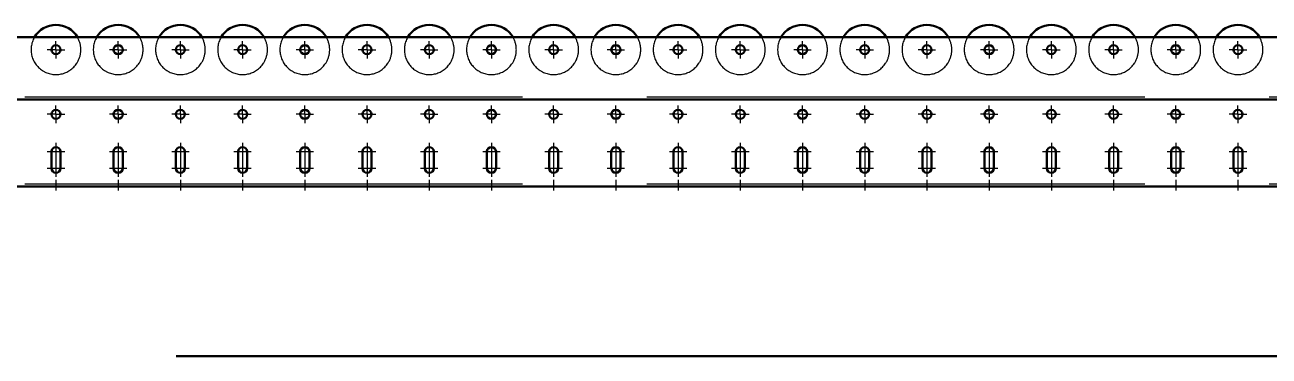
# Model space of a CAD drawing. Header units: millimetres. Extents: x 0 to 118800, y 79635 to 177025.
# Drawn here: x 37062 to 38562, y 158024 to 158424 of the extents above; entities that cross this region are included whole.
import ezdxf

# ---------------------------------------------------------------- set-up
doc = ezdxf.new("R2010")
doc.units = ezdxf.units.MM
doc.header["$LTSCALE"] = 200
for name, pattern in [('AM_DIN_F_W050', [6.25, 4.75, -1.5]), ('AM_DIN_G_W050', [13.75, 9.75, -1.5, 1, -1.5]), ('AM_DIN_G_W050x2', [6.875, 4.75, -0.875, 0.375, -0.875]), ('AM_ISO02W050x2', [3.75, 3, -0.75]), ('AM_ISO08W050x2', [9, 6, -0.75, 1.5, -0.75])]:
    doc.linetypes.add(name, pattern=pattern)
for name, color, linetype, lineweight in [('AM_0', 7, 'Continuous', 50), ('AM_3', 6, 'AM_DIN_F_W050', 25), ('AM_7', 4, 'AM_DIN_G_W050', 25)]:
    doc.layers.add(name, color=color, linetype=linetype, lineweight=lineweight)

# ---------------------------------------------------------------- blocks, each defined once
blk = doc.blocks.new('Rolle')
at = {"layer": 'AM_0'}
blk.add_arc((0, 0), 30, 30, 150, dxfattribs=at)
at = {"layer": 'AM_3'}
for start, end in [(150, 330), (330, 30)]:
    blk.add_arc((0, 0), 30, start, end, dxfattribs=at)
blk = doc.blocks.new('*U907')
at = {"layer": 'AM_0'}
for p, q in [((3107, 42), (3107, 22)), ((3118, 42), (3118, 22))]:
    blk.add_line(p, q, dxfattribs=at)
for centre, start, end in [((3112.5, 42), 0, 180), ((3112.5, 22), 180, 0)]:
    blk.add_arc(centre, 5.5, start, end, dxfattribs=at)
at = {"layer": 'AM_7', "linetype": 'AM_DIN_G_W050x2'}
for p, q in [((3112.5, 52.5), (3112.5, 11.5)), ((3102, 42), (3123, 42)), ((3102, 22), (3123, 22))]:
    blk.add_line(p, q, dxfattribs=at)
blk = doc.blocks.new('*U908')
at = {"layer": 'AM_0'}
for p, q in [((3032, 42), (3032, 22)), ((3043, 42), (3043, 22))]:
    blk.add_line(p, q, dxfattribs=at)
for centre, start, end in [((3037.5, 42), 0, 180), ((3037.5, 22), 180, 0)]:
    blk.add_arc(centre, 5.5, start, end, dxfattribs=at)
at = {"layer": 'AM_7', "linetype": 'AM_DIN_G_W050x2'}
for p, q in [((3037.5, 52.5), (3037.5, 11.5)), ((3027, 42), (3048, 42)), ((3027, 22), (3048, 22))]:
    blk.add_line(p, q, dxfattribs=at)
blk = doc.blocks.new('*U910')
at = {"layer": 'AM_0'}
for p, q in [((3182, 42), (3182, 22)), ((3193, 42), (3193, 22))]:
    blk.add_line(p, q, dxfattribs=at)
for centre, start, end in [((3187.5, 42), 0, 180), ((3187.5, 22), 180, 0)]:
    blk.add_arc(centre, 5.5, start, end, dxfattribs=at)
at = {"layer": 'AM_7', "linetype": 'AM_DIN_G_W050x2'}
for p, q in [((3187.5, 52.5), (3187.5, 11.5)), ((3177, 42), (3198, 42)), ((3177, 22), (3198, 22))]:
    blk.add_line(p, q, dxfattribs=at)
blk = doc.blocks.new('*U911')
at = {"layer": 'AM_0'}
for p, q in [((3557, 42), (3557, 22)), ((3568, 42), (3568, 22))]:
    blk.add_line(p, q, dxfattribs=at)
for centre, start, end in [((3562.5, 42), 0, 180), ((3562.5, 22), 180, 0)]:
    blk.add_arc(centre, 5.5, start, end, dxfattribs=at)
at = {"layer": 'AM_7', "linetype": 'AM_DIN_G_W050x2'}
for p, q in [((3562.5, 52.5), (3562.5, 11.5)), ((3552, 42), (3573, 42)), ((3552, 22), (3573, 22))]:
    blk.add_line(p, q, dxfattribs=at)
blk = doc.blocks.new('*U912')
at = {"layer": 'AM_0'}
for p, q in [((3482, 42), (3482, 22)), ((3493, 42), (3493, 22))]:
    blk.add_line(p, q, dxfattribs=at)
for centre, start, end in [((3487.5, 42), 0, 180), ((3487.5, 22), 180, 0)]:
    blk.add_arc(centre, 5.5, start, end, dxfattribs=at)
at = {"layer": 'AM_7', "linetype": 'AM_DIN_G_W050x2'}
for p, q in [((3487.5, 52.5), (3487.5, 11.5)), ((3477, 42), (3498, 42)), ((3477, 22), (3498, 22))]:
    blk.add_line(p, q, dxfattribs=at)
blk = doc.blocks.new('*U913')
at = {"layer": 'AM_0'}
for p, q in [((3332, 42), (3332, 22)), ((3343, 42), (3343, 22))]:
    blk.add_line(p, q, dxfattribs=at)
for centre, start, end in [((3337.5, 42), 0, 180), ((3337.5, 22), 180, 0)]:
    blk.add_arc(centre, 5.5, start, end, dxfattribs=at)
at = {"layer": 'AM_7', "linetype": 'AM_DIN_G_W050x2'}
for p, q in [((3337.5, 52.5), (3337.5, 11.5)), ((3327, 42), (3348, 42)), ((3327, 22), (3348, 22))]:
    blk.add_line(p, q, dxfattribs=at)
blk = doc.blocks.new('*U914')
at = {"layer": 'AM_0'}
for p, q in [((3257, 42), (3257, 22)), ((3268, 42), (3268, 22))]:
    blk.add_line(p, q, dxfattribs=at)
for centre, start, end in [((3262.5, 42), 0, 180), ((3262.5, 22), 180, 0)]:
    blk.add_arc(centre, 5.5, start, end, dxfattribs=at)
at = {"layer": 'AM_7', "linetype": 'AM_DIN_G_W050x2'}
for p, q in [((3262.5, 52.5), (3262.5, 11.5)), ((3252, 42), (3273, 42)), ((3252, 22), (3273, 22))]:
    blk.add_line(p, q, dxfattribs=at)
blk = doc.blocks.new('*U915')
at = {"layer": 'AM_0'}
for p, q in [((3407, 42), (3407, 22)), ((3418, 42), (3418, 22))]:
    blk.add_line(p, q, dxfattribs=at)
for centre, start, end in [((3412.5, 42), 0, 180), ((3412.5, 22), 180, 0)]:
    blk.add_arc(centre, 5.5, start, end, dxfattribs=at)
at = {"layer": 'AM_7', "linetype": 'AM_DIN_G_W050x2'}
for p, q in [((3412.5, 52.5), (3412.5, 11.5)), ((3402, 42), (3423, 42)), ((3402, 22), (3423, 22))]:
    blk.add_line(p, q, dxfattribs=at)
blk = doc.blocks.new('*U916')
at = {"layer": 'AM_0'}
for p, q in [((3782, 42), (3782, 22)), ((3793, 42), (3793, 22))]:
    blk.add_line(p, q, dxfattribs=at)
for centre, start, end in [((3787.5, 42), 0, 180), ((3787.5, 22), 180, 0)]:
    blk.add_arc(centre, 5.5, start, end, dxfattribs=at)
at = {"layer": 'AM_7', "linetype": 'AM_DIN_G_W050x2'}
for p, q in [((3787.5, 52.5), (3787.5, 11.5)), ((3777, 42), (3798, 42)), ((3777, 22), (3798, 22))]:
    blk.add_line(p, q, dxfattribs=at)
blk = doc.blocks.new('*U917')
at = {"layer": 'AM_0'}
for p, q in [((3857, 42), (3857, 22)), ((3868, 42), (3868, 22))]:
    blk.add_line(p, q, dxfattribs=at)
for centre, start, end in [((3862.5, 42), 0, 180), ((3862.5, 22), 180, 0)]:
    blk.add_arc(centre, 5.5, start, end, dxfattribs=at)
at = {"layer": 'AM_7', "linetype": 'AM_DIN_G_W050x2'}
for p, q in [((3862.5, 52.5), (3862.5, 11.5)), ((3852, 42), (3873, 42)), ((3852, 22), (3873, 22))]:
    blk.add_line(p, q, dxfattribs=at)
blk = doc.blocks.new('*U918')
at = {"layer": 'AM_0'}
for p, q in [((3707, 42), (3707, 22)), ((3718, 42), (3718, 22))]:
    blk.add_line(p, q, dxfattribs=at)
for centre, start, end in [((3712.5, 42), 0, 180), ((3712.5, 22), 180, 0)]:
    blk.add_arc(centre, 5.5, start, end, dxfattribs=at)
at = {"layer": 'AM_7', "linetype": 'AM_DIN_G_W050x2'}
for p, q in [((3712.5, 52.5), (3712.5, 11.5)), ((3702, 42), (3723, 42)), ((3702, 22), (3723, 22))]:
    blk.add_line(p, q, dxfattribs=at)
blk = doc.blocks.new('*U919')
at = {"layer": 'AM_0'}
for p, q in [((3632, 42), (3632, 22)), ((3643, 42), (3643, 22))]:
    blk.add_line(p, q, dxfattribs=at)
for centre, start, end in [((3637.5, 42), 0, 180), ((3637.5, 22), 180, 0)]:
    blk.add_arc(centre, 5.5, start, end, dxfattribs=at)
at = {"layer": 'AM_7', "linetype": 'AM_DIN_G_W050x2'}
for p, q in [((3637.5, 52.5), (3637.5, 11.5)), ((3627, 42), (3648, 42)), ((3627, 22), (3648, 22))]:
    blk.add_line(p, q, dxfattribs=at)
blk = doc.blocks.new('*U920')
at = {"layer": 'AM_0'}
for p, q in [((4157, 42), (4157, 22)), ((4168, 42), (4168, 22))]:
    blk.add_line(p, q, dxfattribs=at)
for centre, start, end in [((4162.5, 42), 0, 180), ((4162.5, 22), 180, 0)]:
    blk.add_arc(centre, 5.5, start, end, dxfattribs=at)
at = {"layer": 'AM_7', "linetype": 'AM_DIN_G_W050x2'}
for p, q in [((4162.5, 52.5), (4162.5, 11.5)), ((4152, 42), (4173, 42)), ((4152, 22), (4173, 22))]:
    blk.add_line(p, q, dxfattribs=at)
blk = doc.blocks.new('*U921')
at = {"layer": 'AM_0'}
for p, q in [((4082, 42), (4082, 22)), ((4093, 42), (4093, 22))]:
    blk.add_line(p, q, dxfattribs=at)
for centre, start, end in [((4087.5, 42), 0, 180), ((4087.5, 22), 180, 0)]:
    blk.add_arc(centre, 5.5, start, end, dxfattribs=at)
at = {"layer": 'AM_7', "linetype": 'AM_DIN_G_W050x2'}
for p, q in [((4087.5, 52.5), (4087.5, 11.5)), ((4077, 42), (4098, 42)), ((4077, 22), (4098, 22))]:
    blk.add_line(p, q, dxfattribs=at)
blk = doc.blocks.new('*U922')
at = {"layer": 'AM_0'}
for p, q in [((3932, 42), (3932, 22)), ((3943, 42), (3943, 22))]:
    blk.add_line(p, q, dxfattribs=at)
for centre, start, end in [((3937.5, 42), 0, 180), ((3937.5, 22), 180, 0)]:
    blk.add_arc(centre, 5.5, start, end, dxfattribs=at)
at = {"layer": 'AM_7', "linetype": 'AM_DIN_G_W050x2'}
for p, q in [((3937.5, 52.5), (3937.5, 11.5)), ((3927, 42), (3948, 42)), ((3927, 22), (3948, 22))]:
    blk.add_line(p, q, dxfattribs=at)
blk = doc.blocks.new('*U923')
at = {"layer": 'AM_0'}
for p, q in [((4007, 42), (4007, 22)), ((4018, 42), (4018, 22))]:
    blk.add_line(p, q, dxfattribs=at)
for centre, start, end in [((4012.5, 42), 0, 180), ((4012.5, 22), 180, 0)]:
    blk.add_arc(centre, 5.5, start, end, dxfattribs=at)
at = {"layer": 'AM_7', "linetype": 'AM_DIN_G_W050x2'}
for p, q in [((4012.5, 52.5), (4012.5, 11.5)), ((4002, 42), (4023, 42)), ((4002, 22), (4023, 22))]:
    blk.add_line(p, q, dxfattribs=at)
blk = doc.blocks.new('*U925')
at = {"layer": 'AM_0'}
for p, q in [((4382, 42), (4382, 22)), ((4393, 42), (4393, 22))]:
    blk.add_line(p, q, dxfattribs=at)
for centre, start, end in [((4387.5, 42), 0, 180), ((4387.5, 22), 180, 0)]:
    blk.add_arc(centre, 5.5, start, end, dxfattribs=at)
at = {"layer": 'AM_7', "linetype": 'AM_DIN_G_W050x2'}
for p, q in [((4387.5, 52.5), (4387.5, 11.5)), ((4377, 42), (4398, 42)), ((4377, 22), (4398, 22))]:
    blk.add_line(p, q, dxfattribs=at)
blk = doc.blocks.new('*U926')
at = {"layer": 'AM_0'}
for p, q in [((4457, 42), (4457, 22)), ((4468, 42), (4468, 22))]:
    blk.add_line(p, q, dxfattribs=at)
for centre, start, end in [((4462.5, 42), 0, 180), ((4462.5, 22), 180, 0)]:
    blk.add_arc(centre, 5.5, start, end, dxfattribs=at)
at = {"layer": 'AM_7', "linetype": 'AM_DIN_G_W050x2'}
for p, q in [((4462.5, 52.5), (4462.5, 11.5)), ((4452, 42), (4473, 42)), ((4452, 22), (4473, 22))]:
    blk.add_line(p, q, dxfattribs=at)
blk = doc.blocks.new('*U927')
at = {"layer": 'AM_0'}
for p, q in [((4307, 42), (4307, 22)), ((4318, 42), (4318, 22))]:
    blk.add_line(p, q, dxfattribs=at)
for centre, start, end in [((4312.5, 42), 0, 180), ((4312.5, 22), 180, 0)]:
    blk.add_arc(centre, 5.5, start, end, dxfattribs=at)
at = {"layer": 'AM_7', "linetype": 'AM_DIN_G_W050x2'}
for p, q in [((4312.5, 52.5), (4312.5, 11.5)), ((4302, 42), (4323, 42)), ((4302, 22), (4323, 22))]:
    blk.add_line(p, q, dxfattribs=at)
blk = doc.blocks.new('*U928')
at = {"layer": 'AM_0'}
for p, q in [((4232, 42), (4232, 22)), ((4243, 42), (4243, 22))]:
    blk.add_line(p, q, dxfattribs=at)
for centre, start, end in [((4237.5, 42), 0, 180), ((4237.5, 22), 180, 0)]:
    blk.add_arc(centre, 5.5, start, end, dxfattribs=at)
at = {"layer": 'AM_7', "linetype": 'AM_DIN_G_W050x2'}
for p, q in [((4237.5, 52.5), (4237.5, 11.5)), ((4227, 42), (4248, 42)), ((4227, 22), (4248, 22))]:
    blk.add_line(p, q, dxfattribs=at)
blk = doc.blocks.new('Rollenförderer Seitenteil 6000')
at = {"layer": 'AM_0'}
for p, q in [((6000, 180), (63.5, 180)), ((0, 105), (6000, 105)), ((0, 0), (6000, 0))]:
    blk.add_line(p, q, dxfattribs=at)
for centre in [(3037.5, 165), (3112.5, 165), (3187.5, 165), (3262.5, 165), (3337.5, 165), (3412.5, 165), (3487.5, 165), (3562.5, 165), (3637.5, 165), (3712.5, 165), (3787.5, 165), (3862.5, 165), (3937.5, 165), (4012.5, 165), (4087.5, 165), (4162.5, 165), (4237.5, 165), (4312.5, 165), (4387.5, 165), (4462.5, 165), (3037.5, 87), (3112.5, 87), (3187.5, 87), (3262.5, 87), (3337.5, 87), (3412.5, 87), (3487.5, 87), (3562.5, 87), (3637.5, 87), (3712.5, 87), (3787.5, 87), (3862.5, 87), (3937.5, 87), (4012.5, 87), (4087.5, 87), (4162.5, 87), (4237.5, 87), (4312.5, 87), (4387.5, 87), (4462.5, 87)]:
    blk.add_circle(centre, 5.5, dxfattribs=at)
at = {"layer": 'AM_3', "linetype": 'AM_ISO02W050x2'}
for p, q in [((0, 108), (6000, 108)), ((0, 3), (6000, 3))]:
    blk.add_line(p, q, dxfattribs=at)
at = {"layer": 'AM_7', "linetype": 'AM_ISO08W050x2'}
for p, q in [((3037.5, 165), (3027, 165)), ((3037.5, 165), (3037.5, 175.5)), ((3037.5, 165), (3048, 165)), ((3037.5, 165), (3037.5, 154.5)), ((3112.5, 165), (3102, 165)), ((3112.5, 165), (3112.5, 175.5)), ((3112.5, 165), (3123, 165)), ((3112.5, 165), (3112.5, 154.5)), ((3187.5, 165), (3177, 165)), ((3187.5, 165), (3187.5, 175.5)), ((3187.5, 165), (3187.5, 154.5)), ((3187.5, 165), (3198, 165)), ((3262.5, 165), (3252, 165)), ((3262.5, 165), (3262.5, 175.5)), ((3262.5, 165), (3273, 165)), ((3262.5, 165), (3262.5, 154.5)), ((3337.5, 165), (3327, 165)), ((3337.5, 165), (3337.5, 175.5)), ((3337.5, 165), (3348, 165)), ((3337.5, 165), (3337.5, 154.5)), ((3412.5, 165), (3402, 165)), ((3412.5, 165), (3412.5, 175.5)), ((3412.5, 165), (3412.5, 154.5)), ((3412.5, 165), (3423, 165)), ((3487.5, 165), (3477, 165)), ((3487.5, 165), (3487.5, 175.5)), ((3487.5, 165), (3498, 165)), ((3487.5, 165), (3487.5, 154.5)), ((3562.5, 165), (3552, 165)), ((3562.5, 165), (3562.5, 175.5)), ((3562.5, 165), (3573, 165)), ((3562.5, 165), (3562.5, 154.5)), ((3637.5, 165), (3627, 165)), ((3637.5, 165), (3637.5, 175.5)), ((3637.5, 165), (3648, 165)), ((3637.5, 165), (3637.5, 154.5)), ((3712.5, 165), (3702, 165)), ((3712.5, 165), (3712.5, 175.5)), ((3712.5, 165), (3723, 165)), ((3712.5, 165), (3712.5, 154.5)), ((3787.5, 165), (3777, 165)), ((3787.5, 165), (3787.5, 175.5)), ((3787.5, 165), (3798, 165)), ((3787.5, 165), (3787.5, 154.5)), ((3862.5, 165), (3852, 165)), ((3862.5, 165), (3862.5, 175.5)), ((3862.5, 165), (3873, 165)), ((3862.5, 165), (3862.5, 154.5)), ((3937.5, 165), (3927, 165)), ((3937.5, 165), (3937.5, 175.5)), ((3937.5, 165), (3948, 165)), ((3937.5, 165), (3937.5, 154.5)), ((4012.5, 165), (4002, 165)), ((4012.5, 165), (4012.5, 175.5)), ((4012.5, 165), (4023, 165)), ((4012.5, 165), (4012.5, 154.5)), ((4087.5, 165), (4077, 165)), ((4087.5, 165), (4087.5, 175.5)), ((4087.5, 165), (4098, 165)), ((4087.5, 165), (4087.5, 154.5)), ((4162.5, 165), (4152, 165)), ((4162.5, 165), (4162.5, 175.5)), ((4162.5, 165), (4173, 165)), ((4162.5, 165), (4162.5, 154.5)), ((4237.5, 165), (4227, 165)), ((4237.5, 165), (4237.5, 175.5)), ((4237.5, 165), (4248, 165)), ((4237.5, 165), (4237.5, 154.5)), ((4312.5, 165), (4302, 165)), ((4312.5, 165), (4312.5, 175.5)), ((4312.5, 165), (4323, 165)), ((4312.5, 165), (4312.5, 154.5)), ((4387.5, 165), (4377, 165)), ((4387.5, 165), (4387.5, 175.5)), ((4387.5, 165), (4398, 165)), ((4387.5, 165), (4387.5, 154.5)), ((4462.5, 165), (4452, 165)), ((4462.5, 165), (4462.5, 175.5)), ((4462.5, 165), (4473, 165)), ((4462.5, 165), (4462.5, 154.5)), ((3037.5, 87), (3037.5, 97.5)), ((3112.5, 87), (3112.5, 97.5)), ((3187.5, 87), (3187.5, 97.5)), ((3262.5, 87), (3262.5, 97.5)), ((3337.5, 87), (3337.5, 97.5)), ((3412.5, 87), (3412.5, 97.5)), ((3487.5, 87), (3487.5, 97.5)), ((3562.5, 87), (3562.5, 97.5)), ((3637.5, 87), (3637.5, 97.5)), ((3712.5, 87), (3712.5, 97.5)), ((3787.5, 87), (3787.5, 97.5)), ((3862.5, 87), (3862.5, 97.5)), ((3937.5, 87), (3937.5, 97.5)), ((4012.5, 87), (4012.5, 97.5)), ((4087.5, 87), (4087.5, 97.5)), ((4162.5, 87), (4162.5, 97.5)), ((4237.5, 87), (4237.5, 97.5)), ((4312.5, 87), (4312.5, 97.5)), ((4387.5, 87), (4387.5, 97.5)), ((4462.5, 87), (4462.5, 97.5)), ((3037.5, 87), (3027, 87)), ((3037.5, 87), (3037.5, 76.5)), ((3037.5, 87), (3048, 87)), ((3112.5, 87), (3102, 87)), ((3112.5, 87), (3123, 87)), ((3112.5, 87), (3112.5, 76.5)), ((3187.5, 87), (3177, 87)), ((3187.5, 87), (3187.5, 76.5)), ((3187.5, 87), (3198, 87)), ((3262.5, 87), (3252, 87)), ((3262.5, 87), (3262.5, 76.5)), ((3262.5, 87), (3273, 87)), ((3337.5, 87), (3327, 87)), ((3337.5, 87), (3337.5, 76.5)), ((3337.5, 87), (3348, 87)), ((3412.5, 87), (3402, 87)), ((3412.5, 87), (3412.5, 76.5)), ((3412.5, 87), (3423, 87)), ((3487.5, 87), (3477, 87)), ((3487.5, 87), (3487.5, 76.5)), ((3487.5, 87), (3498, 87)), ((3562.5, 87), (3552, 87)), ((3562.5, 87), (3573, 87)), ((3562.5, 87), (3562.5, 76.5)), ((3637.5, 87), (3627, 87)), ((3637.5, 87), (3637.5, 76.5)), ((3637.5, 87), (3648, 87)), ((3712.5, 87), (3702, 87)), ((3712.5, 87), (3712.5, 76.5)), ((3712.5, 87), (3723, 87)), ((3787.5, 87), (3777, 87)), ((3787.5, 87), (3787.5, 76.5)), ((3787.5, 87), (3798, 87)), ((3862.5, 87), (3852, 87)), ((3862.5, 87), (3862.5, 76.5)), ((3862.5, 87), (3873, 87)), ((3937.5, 87), (3927, 87)), ((3937.5, 87), (3948, 87)), ((3937.5, 87), (3937.5, 76.5)), ((4012.5, 87), (4002, 87)), ((4012.5, 87), (4012.5, 76.5)), ((4012.5, 87), (4023, 87)), ((4087.5, 87), (4077, 87)), ((4087.5, 87), (4098, 87)), ((4087.5, 87), (4087.5, 76.5)), ((4162.5, 87), (4152, 87)), ((4162.5, 87), (4173, 87)), ((4162.5, 87), (4162.5, 76.5)), ((4237.5, 87), (4227, 87)), ((4237.5, 87), (4237.5, 76.5)), ((4237.5, 87), (4248, 87)), ((4312.5, 87), (4302, 87)), ((4312.5, 87), (4312.5, 76.5)), ((4312.5, 87), (4323, 87)), ((4387.5, 87), (4377, 87)), ((4387.5, 87), (4387.5, 76.5)), ((4387.5, 87), (4398, 87)), ((4462.5, 87), (4452, 87)), ((4462.5, 87), (4462.5, 76.5)), ((4462.5, 87), (4473, 87)), ((3037.5, 8), (3037.5, -5)), ((3112.5, 8), (3112.5, -5)), ((3187.5, 8), (3187.5, -5)), ((3262.5, 8), (3262.5, -5)), ((3337.5, 8), (3337.5, -5)), ((3412.5, 8), (3412.5, -5)), ((3487.5, 8), (3487.5, -5)), ((3562.5, 8), (3562.5, -5)), ((3637.5, 8), (3637.5, -5)), ((3712.5, 8), (3712.5, -5)), ((3787.5, 8), (3787.5, -5)), ((3862.5, 8), (3862.5, -5)), ((3937.5, 8), (3937.5, -5)), ((4012.5, 8), (4012.5, -5)), ((4087.5, 8), (4087.5, -5)), ((4162.5, 8), (4162.5, -5)), ((4237.5, 8), (4237.5, -5)), ((4312.5, 8), (4312.5, -5)), ((4387.5, 8), (4387.5, -5)), ((4462.5, 8), (4462.5, -5))]:
    blk.add_line(p, q, dxfattribs=at)
at = {"layer": 'AM_0'}
for name, p in [('Rolle', (3037.5, 165)), ('Rolle', (3112.5, 165)), ('Rolle', (3187.5, 165)), ('Rolle', (3262.5, 165)), ('Rolle', (3337.5, 165)), ('Rolle', (3412.5, 165)), ('Rolle', (3487.5, 165)), ('Rolle', (3562.5, 165)), ('Rolle', (3637.5, 165)), ('Rolle', (3712.5, 165)), ('Rolle', (3787.5, 165)), ('Rolle', (3862.5, 165)), ('Rolle', (3937.5, 165)), ('Rolle', (4012.5, 165)), ('Rolle', (4087.5, 165)), ('Rolle', (4162.5, 165)), ('Rolle', (4237.5, 165)), ('Rolle', (4312.5, 165)), ('Rolle', (4387.5, 165)), ('Rolle', (4462.5, 165)), ('*U908', (0, 0)), ('*U907', (0, 0)), ('*U910', (0, 0)), ('*U914', (0, 0)), ('*U913', (0, 0)), ('*U915', (0, 0)), ('*U912', (0, 0)), ('*U911', (0, 0)), ('*U919', (0, 0)), ('*U918', (0, 0)), ('*U916', (0, 0)), ('*U917', (0, 0)), ('*U922', (0, 0)), ('*U923', (0, 0)), ('*U921', (0, 0)), ('*U920', (0, 0)), ('*U928', (0, 0)), ('*U927', (0, 0)), ('*U925', (0, 0)), ('*U926', (0, 0))]:
    blk.add_blockref(name, p, dxfattribs=at)

msp = doc.modelspace()

# ---------------------------------------------------------------- linework, layer by layer
at = {"layer": 'AM_0'}
msp.add_line((37244.6, 158024.4), (102562.3, 158024.4), dxfattribs=at)

# ---------------------------------------------------------------- block references
msp.add_blockref('Rollenförderer Seitenteil 6000', (34062, 158229.4), dxfattribs=at)

doc.saveas('drawing.dxf')
